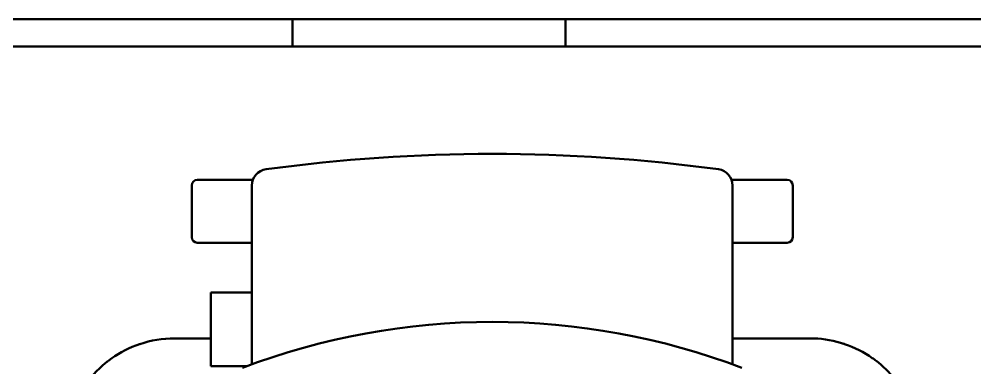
# Model space of a CAD drawing. Header units: millimetres. Extents: x 1510 to 10524, y 7125 to 13164.
# Drawn here: x 5032.4 to 5067.39, y 10721.87 to 10734.63 of the extents above; entities that cross this region are included whole.
import ezdxf

# ---------------------------------------------------------------- set-up
doc = ezdxf.new("R2010")
doc.units = ezdxf.units.MM
doc.header["$LTSCALE"] = 4
doc.layers.add('Visible (ISO)', color=7, linetype='Continuous', lineweight=50)

msp = doc.modelspace()

# ---------------------------------------------------------------- linework, layer by layer
at = {"layer": 'Visible (ISO)'}
for p, q in [((5137.092, 10734.631), (4934.407, 10734.631)), ((5042.407, 10733.631), (5042.407, 10734.631)), ((5052.407, 10733.631), (5052.407, 10734.631)), ((4934.407, 10733.631), (5136.655, 10733.631)), ((5040.957, 10728.748), (5038.92, 10728.748)), ((5060.52, 10728.748), (5058.484, 10728.748)), ((5038.72, 10726.648), (5038.72, 10728.548)), ((5040.92, 10721.995), (5040.92, 10728.542)), ((5058.52, 10728.542), (5058.52, 10721.995)), ((5060.72, 10726.648), (5060.72, 10728.548)), ((5038.92, 10726.448), (5040.92, 10726.448)), ((5058.52, 10726.448), (5060.52, 10726.448)), ((5039.42, 10724.631), (5039.42, 10721.931)), ((5039.42, 10724.631), (5040.92, 10724.631)), ((5038.095, 10722.948), (5039.42, 10722.948)), ((5058.52, 10722.948), (5061.345, 10722.948)), ((5039.42, 10721.931), (5040.747, 10721.931))]:
    msp.add_line(p, q, dxfattribs=at)
for centre, radius, start, end in [((5049.72, 10668.398), 61.3, 82.23614, 97.76386), ((5041.52, 10728.542), 0.6, 97.7639, 180), ((5057.92, 10728.542), 0.6, 0, 82.2361), ((5038.92, 10728.548), 0.2, 90, 180), ((5060.52, 10728.548), 0.2, 0, 90), ((5038.92, 10726.648), 0.2, 180, 270), ((5060.52, 10726.648), 0.2, 270, 0), ((5049.72, 10697.848), 25.7, 69.1605, 110.8395)]:
    msp.add_arc(centre, radius, start, end, dxfattribs=at)
for points, knots in [([(5034.241, 10720.019), (5034.329, 10720.335), (5034.455, 10720.639), (5034.616, 10720.922), (5034.669, 10721.016), (5034.727, 10721.108), (5034.787, 10721.197), (5035, 10721.51), (5035.258, 10721.793), (5035.551, 10722.035), (5035.572, 10722.052), (5035.594, 10722.069), (5035.615, 10722.086), (5035.626, 10722.095), (5035.636, 10722.103), (5035.647, 10722.111), (5035.652, 10722.116), (5035.658, 10722.12), (5035.663, 10722.124), (5035.669, 10722.128), (5035.674, 10722.132), (5035.679, 10722.136), (5035.977, 10722.362), (5036.31, 10722.548), (5036.668, 10722.685), (5036.693, 10722.695), (5036.719, 10722.704), (5036.745, 10722.713), (5036.758, 10722.718), (5036.771, 10722.723), (5036.784, 10722.727), (5036.79, 10722.729), (5036.797, 10722.732), (5036.803, 10722.734), (5036.806, 10722.735), (5036.81, 10722.736), (5036.813, 10722.737), (5036.816, 10722.738), (5036.819, 10722.739), (5036.823, 10722.74), (5037.22, 10722.874), (5037.651, 10722.948), (5038.095, 10722.948)], [0, 0, 0, 0, 0.1875, 0.1875, 0.1875, 0.25, 0.25, 0.25, 0.46875, 0.46875, 0.46875, 0.484375, 0.484375, 0.484375, 0.492188, 0.492188, 0.492188, 0.496094, 0.496094, 0.496094, 0.5, 0.5, 0.5, 0.71875, 0.71875, 0.71875, 0.734375, 0.734375, 0.734375, 0.742188, 0.742188, 0.742188, 0.746094, 0.746094, 0.746094, 0.748047, 0.748047, 0.748047, 0.75, 0.75, 0.75, 1, 1, 1, 1]), ([(5061.345, 10722.948), (5061.735, 10722.948), (5062.115, 10722.891), (5062.471, 10722.787), (5062.496, 10722.779), (5062.521, 10722.772), (5062.546, 10722.764), (5062.559, 10722.76), (5062.572, 10722.756), (5062.584, 10722.752), (5062.59, 10722.75), (5062.597, 10722.747), (5062.603, 10722.745), (5062.606, 10722.744), (5062.609, 10722.743), (5062.612, 10722.742), (5062.615, 10722.741), (5062.618, 10722.74), (5062.622, 10722.739), (5062.986, 10722.617), (5063.327, 10722.443), (5063.635, 10722.228), (5063.657, 10722.213), (5063.679, 10722.197), (5063.7, 10722.182), (5063.711, 10722.174), (5063.722, 10722.166), (5063.732, 10722.158), (5063.738, 10722.154), (5063.743, 10722.15), (5063.748, 10722.146), (5063.754, 10722.142), (5063.759, 10722.138), (5063.764, 10722.134), (5064.024, 10721.936), (5064.259, 10721.708), (5064.463, 10721.455), (5064.53, 10721.37), (5064.595, 10721.283), (5064.655, 10721.194), (5064.897, 10720.837), (5065.083, 10720.439), (5065.199, 10720.019)], [0, 0, 0, 0, 0.21875, 0.21875, 0.21875, 0.234375, 0.234375, 0.234375, 0.242188, 0.242188, 0.242188, 0.246094, 0.246094, 0.246094, 0.248047, 0.248047, 0.248047, 0.25, 0.25, 0.25, 0.46875, 0.46875, 0.46875, 0.484375, 0.484375, 0.484375, 0.492188, 0.492188, 0.492188, 0.496094, 0.496094, 0.496094, 0.5, 0.5, 0.5, 0.6875, 0.6875, 0.6875, 0.75, 0.75, 0.75, 1, 1, 1, 1])]:
    msp.add_open_spline(points, degree=3, knots=knots, dxfattribs=at)

doc.saveas('drawing.dxf')
